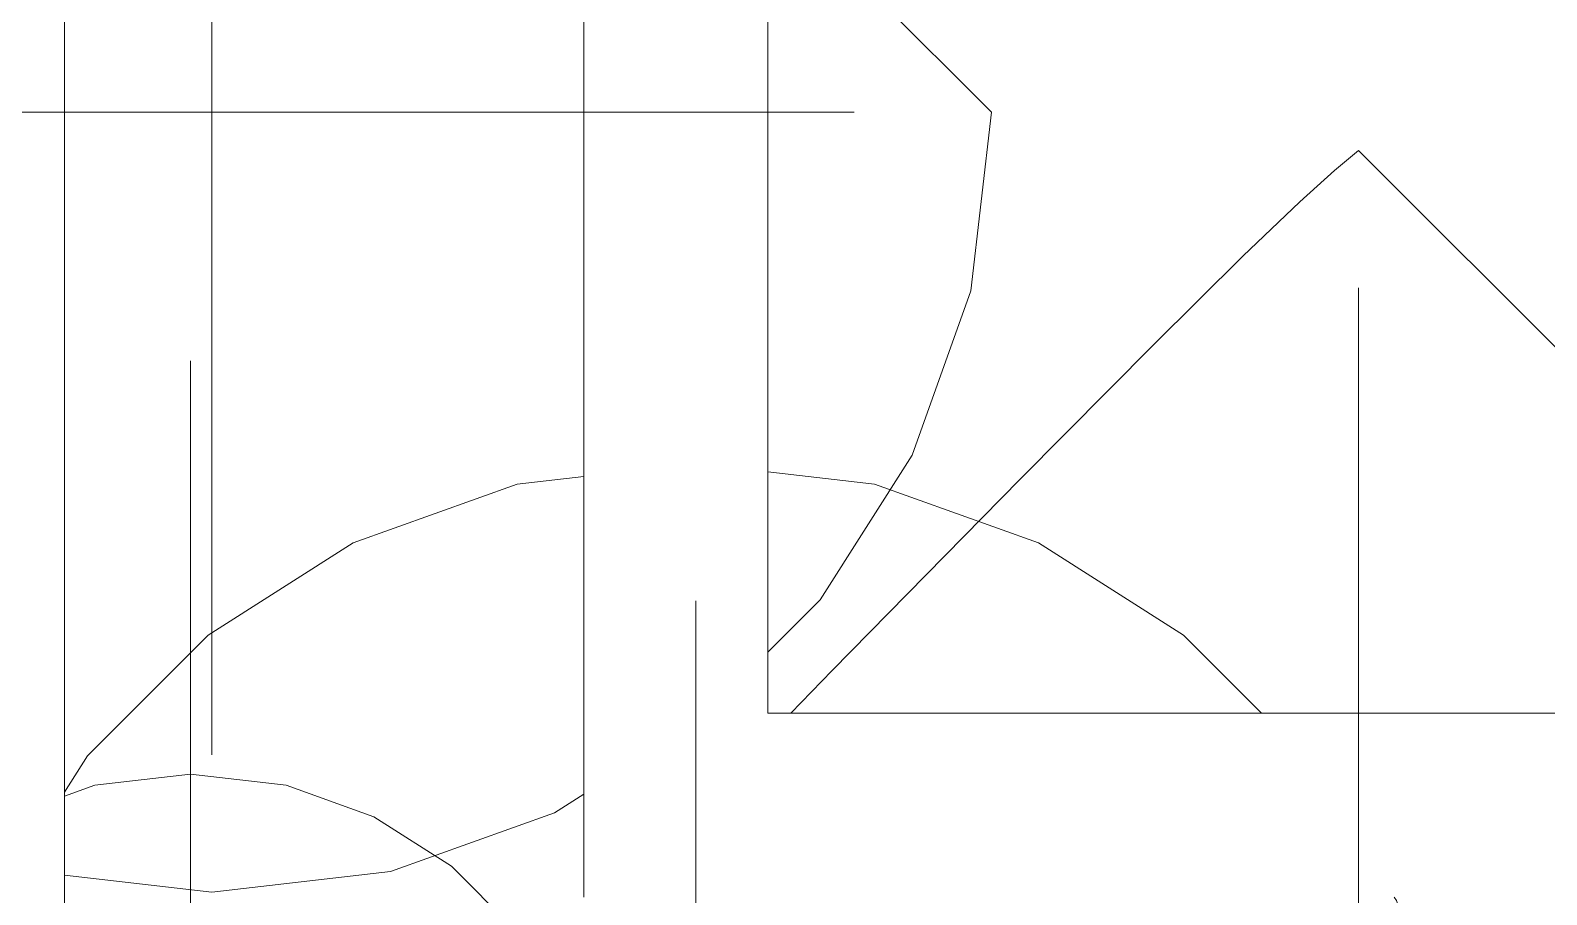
# Model space of a CAD drawing. Header units: inches. Extents: x -4010 to -1814, y 9846 to 12241.
# Drawn here: x -2932.71 to -2897.68, y 11170.65 to 11190.61 of the extents above; entities that cross this region are included whole.
import ezdxf

# ---------------------------------------------------------------- set-up
doc = ezdxf.new("R2010")
doc.units = ezdxf.units.IN
doc.header["$MEASUREMENT"] = 0
for name, color, linetype, lineweight in [('0-1', 7, 'Continuous', 5), ('0-2', 7, 'Continuous', 9), ('A-DETL-GENF-1', 253, 'Continuous', 9), ('A-WALL-1', 7, 'Continuous', 9)]:
    doc.layers.add(name, color=color, linetype=linetype, lineweight=lineweight)

# ---------------------------------------------------------------- blocks, each defined once
blk = doc.blocks.new('daphne 26070 - daphne 26070-2223792-UNIT PLANS - 1ST FLOOR')
at = {"layer": 'A-DETL-GENF-1'}
for p, q in [((0, 18.682), (0, 19.191)), ((0, 19.191), (0, 17.458)), ((0, 18.088), (0, 18.682)), ((0, 17.458), (0, 18.482)), ((0, 18.482), (0, 18.325)), ((0, 18.325), (0, 17.694)), ((0, 17.537), (0, 18.088)), ((0, 16.67), (0, 17.931)), ((0, 17.931), (0, 17.458)), ((0, 17.694), (0, 17.537)), ((0, 17.143), (0, 17.616)), ((0, 17.616), (0, 17.458)), ((0, 17.458), (0, 17.064)), ((0, 17.458), (0, 16.67)), ((0, 16.513), (0, 17.143)), ((0, 17.064), (0, 16.592)), ((0, 16.592), (0, 16.992)), ((0, 16.992), (0, 16.513)), ((0, 16.198), (0, 16.67)), ((0, 16.67), (0, 15.147)), ((0, 16.119), (0, 16.198)), ((0, 15.174), (0, 16.119)), ((0, 15.016), (0, 15.174)), ((0, 15.147), (0, 14.465)), ((0, 14.071), (0, 15.016)), ((0, 14.071), (0, 14.701)), ((0, 14.701), (0, 13.834)), ((0, 14.465), (0, 14.386)), ((0, 14.386), (0, 13.362)), ((0, 13.834), (0, 14.071)), ((0, 13.598), (0, 14.071)), ((0, 13.047), (0, 13.834)), ((0, 13.834), (0, 13.441)), ((0, 12.81), (0, 13.598)), ((0, 13.598), (0, 13.441)), ((0, 12.782), (0, 13.598)), ((0, 13.441), (0, 12.338)), ((0, 13.441), (0, 12.889)), ((0, 13.362), (0, 12.81)), ((0, 12.81), (0, 13.047)), ((0, 12.18), (0, 13.047)), ((0, 13.047), (0, 12.782)), ((0, 12.889), (0, 12.574)), ((0, 12.416), (0, 12.81)), ((0, 12.574), (0, 11.865)), ((0, 12.101), (0, 12.495)), ((0, 12.495), (0, 11.629)), ((0, 11.471), (0, 12.416)), ((0, 12.338), (0, 12.18)), ((0, 11.865), (0, 12.18)), ((0, 12.18), (0, 12.023)), ((0, 12.023), (0, 12.18)), ((0, 12.18), (0, 12.101)), ((0, 10.683), (0, 11.707)), ((0, 11.707), (0, 11.471)), ((0, 11.629), (0, 11.392)), ((0, 11.392), (0, 11.077)), ((0, 11.077), (0, 10.999)), ((0, 10.999), (0, 10.053)), ((0, 10.526), (0, 10.683)), ((0, 10.211), (0, 10.526)), ((0, 10.132), (0, 10.211)), ((0, 9.581), (0, 10.132)), ((0, 10.053), (0, 9.344)), ((-2.209, 9.387), (0, 9.642)), ((0, 9.642), (2.209, 9.387)), ((0, 9.502), (0, 9.581)), ((0, 8.478), (0, 9.502)), ((-2.91, 9.136), (-2.209, 9.387)), ((0, 9.344), (0, 9.029)), ((2.209, 9.387), (4.238, 8.661)), ((0, 9.029), (0, 8.241)), ((0, 7.375), (0, 8.714)), ((0, 8.714), (0, 8.478)), ((4.238, 8.661), (6.029, 7.522)), ((0, 8.241), (0, 7.532)), ((0, 7.532), (0, 6.981)), ((0, 7.139), (0, 7.375)), ((6.029, 7.522), (7.522, 6.029)), ((0, 5.248), (0, 7.139)), ((0, 6.981), (0, 6.036))]:
    blk.add_line(p, q, dxfattribs=at)
blk = doc.blocks.new('switchgrass 26764 - switchgrass 26764-V24-UNIT PLANS - 1ST FLOOR')
at = {"layer": 'A-DETL-GENF-1'}
for p, q in [((0, -1.375), (0, 0.362)), ((0, -1.375), (0, -1.427)), ((0, -1.427), (0, -1.494)), ((0, -1.494), (0, -1.57)), ((0, -1.57), (0, -1.648)), ((0, -1.648), (0, -1.718)), ((0, -1.718), (0, -1.775)), ((0, -1.775), (0, -1.81)), ((0, -1.81), (0, -3.113)), ((0, -3.113), (0, -3.692)), ((0, -3.547), (0, -3.257)), ((0, -3.257), (0, -3.547)), ((0, -4.883), (0, -3.547)), ((0, -3.547), (0, -3.606)), ((0, -3.606), (0, -3.694)), ((0, -3.937), (0, -3.667)), ((0, -3.692), (0, -5.574)), ((0, -3.694), (0, -3.799)), ((0, -3.799), (0, -3.907)), ((0, -3.907), (0, -4.006)), ((0, -4.524), (0, -3.937)), ((0, -4.006), (0, -4.083)), ((0, -4.083), (0, -4.126)), ((0, -4.126), (0, -4.345)), ((0, -4.309), (0, -4.282)), ((0, -4.282), (0, -4.335)), ((0, -4.737), (0, -4.309)), ((0, -4.335), (0, -4.886)), ((0, -4.345), (0, -4.936)), ((0, -5.517), (0, -4.524)), ((0, -5.51), (0, -4.737)), ((0, -4.995), (0, -4.883)), ((0, -4.886), (0, -4.995)), ((-12.991, -5.022), (0, -18.013)), ((0, -4.936), (0, -5.803)), ((13.117, -5.022), (12.159, -6.005)), ((0, -7.89), (0, -5.429)), ((0, -5.429), (0, -6.539)), ((0, -5.574), (0, -5.51)), ((0, -7.014), (0, -5.517)), ((0, -5.803), (0, -6.846)), ((0, -6.442), (0, -6.153)), ((0, -6.153), (0, -7.532)), ((12.159, -6.005), (7.82, -10.426)), ((0, -7.021), (0, -6.442)), ((0, -6.539), (0, -7.573)), ((0, -6.846), (0, -7.969)), ((0, -10.28), (0, -7.014)), ((0, -7.136), (0, -7.021)), ((0, -7.461), (0, -7.136)), ((0, -7.807), (0, -7.228)), ((0, -7.228), (0, -7.535)), ((0, -8.759), (0, -7.456)), ((0, -7.456), (0, -11.943)), ((0, -7.967), (0, -7.461)), ((0, -7.532), (0, -9.787)), ((0, -7.535), (0, -8.377)), ((0, -7.573), (0, -8.568)), ((0, -9.627), (0, -7.807)), ((0, -8.759), (0, -7.89)), ((0, -8.625), (0, -7.967)), ((0, -7.969), (0, -9.073)), ((0, -8.571), (0, -8.179)), ((0, -8.179), (0, -9.048)), ((0, -8.374), (0, -8.37)), ((0, -8.37), (0, -8.667)), ((0, -8.547), (0, -8.374)), ((0, -8.377), (0, -10.254)), ((0, -8.821), (0, -8.547)), ((0, -8.568), (0, -9.561)), ((0, -9.065), (0, -8.571)), ((0, -10.28), (0, -8.625)), ((0, -8.667), (0, -9.171)), ((0, -10.93), (0, -8.759)), ((0, -8.805), (0, -8.759)), ((0, -8.858), (0, -8.805)), ((0, -9.158), (0, -8.821)), ((0, -8.912), (0, -8.858)), ((0, -9.559), (0, -8.903)), ((0, -8.903), (0, -9.627)), ((0, -8.964), (0, -8.912)), ((0, -9.007), (0, -8.964)), ((0, -9.037), (0, -9.007)), ((0, -9.048), (0, -9.037)), ((0, -10.197), (0, -9.065)), ((0, -9.073), (0, -10.061)), ((0, -9.516), (0, -9.158)), ((0, -9.171), (0, -10.978)), ((0, -11.075), (0, -9.338)), ((0, -9.338), (0, -9.366)), ((0, -9.366), (0, -10.422)), ((0, -9.856), (0, -9.516)), ((0, -10.121), (0, -9.559)), ((0, -9.561), (0, -10.586)), ((0, -12.957), (0, -9.772)), ((0, -9.772), (0, -9.832)), ((0, -9.787), (0, -10.793)), ((0, -9.832), (0, -11.109)), ((0, -10.139), (0, -9.856)), ((0, -10.061), (0, -10.351)), ((0, -10.617), (0, -10.121)), ((0, -10.323), (0, -10.139)), ((0, -11.254), (0, -10.197)), ((0, -10.254), (0, -10.583)), ((0, -11.22), (0, -10.28)), ((0, -10.493), (0, -10.28)), ((0, -10.681), (0, -10.323)), ((0, -10.351), (0, -10.604)), ((0, -10.422), (0, -10.681)), ((0, -10.583), (0, -10.493)), ((7.82, -10.426), (4.741, -13.527)), ((0, -10.586), (0, -11.68)), ((0, -10.604), (0, -11.257)), ((0, -11.53), (0, -10.617)), ((0, -10.785), (0, -10.641)), ((0, -10.641), (0, -11.262)), ((0, -11.402), (0, -10.785)), ((0, -10.793), (0, -11.806)), ((0, -10.981), (0, -10.93)), ((0, -10.978), (0, -11.364)), ((0, -11.33), (0, -10.981)), ((0, -13.391), (0, -11.075)), ((0, -12.665), (0, -11.079)), ((0, -11.079), (0, -12.957)), ((0, -11.109), (0, -11.364)), ((0, -11.364), (0, -11.22)), ((0, -11.654), (0, -11.254)), ((0, -11.257), (0, -12.146)), ((0, -11.262), (0, -11.811)), ((0, -11.364), (0, -11.33)), ((0, -12.047), (0, -11.402)), ((0, -12.002), (0, -11.53)), ((0, -11.683), (0, -11.654)), ((0, -11.68), (0, -12.879)), ((0, -11.724), (0, -11.683)), ((0, -11.773), (0, -11.724)), ((0, -11.824), (0, -11.773)), ((0, -11.806), (0, -12.891)), ((0, -11.811), (0, -12.286)), ((0, -11.873), (0, -11.824)), ((0, -11.914), (0, -11.873)), ((0, -11.943), (0, -11.914)), ((0, -13.681), (0, -11.943)), ((0, -11.943), (0, -12.665)), ((0, -12.523), (0, -12.002)), ((0, -13.91), (0, -12.047)), ((0, -12.146), (0, -13.989)), ((0, -12.286), (0, -12.683)), ((0, -12.545), (0, -12.523)), ((0, -12.874), (0, -12.545)), ((0, -12.683), (0, -13.001)), ((0, -12.879), (0, -12.874)), ((0, -12.891), (0, -14.115)), ((0, -13.001), (0, -13.238)), ((0, -13.238), (0, -13.391)), ((4.741, -13.527), (2.673, -15.572)), ((0, -13.75), (0, -13.681)), ((0, -13.83), (0, -13.75)), ((0, -13.912), (0, -13.83)), ((0, -14.423), (0, -13.91)), ((0, -13.99), (0, -13.912)), ((0, -13.989), (0, -14.619)), ((0, -14.054), (0, -13.99)), ((0, -14.099), (0, -14.054)), ((0, -14.115), (0, -14.099)), ((0, -14.839), (0, -14.423)), ((0, -14.619), (0, -14.839)), ((2.673, -15.572), (1.361, -16.826)), ((1.361, -16.826), (0.554, -17.551)), ((0.554, -17.551), (0, -18.013))]:
    blk.add_line(p, q, dxfattribs=at)
blk = doc.blocks.new('switchgrass 26764 - switchgrass 26764-V25-UNIT PLANS - 1ST FLOOR')
at = {"layer": 'A-DETL-GENF-1'}
for p, q in [((-4.127, 17.537), (0, 18.013)), ((0, 18.013), (3.403, 17.621)), ((-7.918, 16.181), (-4.127, 17.537)), ((-8.597, 15.748), (-7.918, 16.181)), ((0, 14.405), (0, 14.839)), ((0, 14.839), (0, 14.458)), ((0, 14.458), (0, 13.454)), ((0, 13.828), (0, 14.405)), ((0, 10.265), (0, 14.289)), ((0, 14.289), (0, 13.936)), ((0, 13.936), (0, 13.61)), ((0, 13.378), (0, 13.828)), ((0, 13.61), (0, 13.295)), ((0, 13.454), (0, 12.037)), ((0, 12.844), (0, 13.378)), ((0, 13.295), (0, 12.976)), ((0, 12.976), (0, 11.829)), ((0, 12.667), (0, 12.957)), ((0, 12.957), (0, 12.8)), ((0, 12.246), (0, 12.844)), ((0, 12.8), (0, 12.372)), ((0, 10.496), (0, 12.667)), ((-14.053, 11.263), (-12.847, 12.468)), ((0, 12.372), (0, 11.733)), ((0, 11.501), (0, 12.351)), ((0, 12.351), (0, 12.043)), ((0, 11.603), (0, 12.246)), ((0, 12.043), (0, 11.232)), ((0, 12.037), (0, 10.417)), ((0, 11.829), (0, 11.54)), ((0, 11.654), (0, 11.799)), ((0, 11.799), (0, 10.933)), ((0, 11.733), (0, 10.947)), ((0, 9.048), (0, 11.654)), ((0, 10.348), (0, 11.631)), ((0, 11.631), (0, 11.52)), ((0, 10.933), (0, 11.603)), ((-16.181, 7.918), (-14.053, 11.263)), ((0, 11.54), (0, 10.978)), ((0, 11.52), (0, 11.214)), ((0, 10.527), (0, 11.501)), ((0, 11.232), (0, 10.088)), ((0, 11.214), (0, 10.758)), ((0, 10.978), (0, 10.483)), ((0, 10.947), (0, 10.076)), ((0, 10.758), (0, 10.197)), ((0, 9.507), (0, 10.527)), ((0, 7.456), (0, 10.496)), ((0, 10.483), (0, 8.324)), ((0, 10.417), (0, 8.805)), ((0, 9.308), (0, 10.348)), ((0, 9.868), (0, 10.265)), ((0, 10.206), (0, 10.221)), ((0, 10.221), (0, 10.153)), ((0, 8.491), (0, 10.206)), ((0, 10.197), (0, 9.575)), ((0, 10.153), (0, 9.631)), ((0, 10.088), (0, 8.78)), ((0, 10.076), (0, 9.181)), ((0, 9.488), (0, 9.868)), ((0, 9.631), (0, 9.193)), ((0, 9.575), (0, 8.936)), ((0, 8.519), (0, 9.507)), ((0, 8.414), (0, 9.488)), ((0, 8.493), (0, 9.308)), ((0, 9.193), (0, 9.145)), ((0, 9.181), (0, 8.324)), ((0, 9.145), (0, 8.98)), ((0, 8.324), (0, 9.048)), ((0, 8.98), (0, 8.084)), ((0, 8.936), (0, 8.324)), ((0, 8.805), (0, 7.41)), ((0, 8.78), (0, 7.479)), ((0, 7.639), (0, 8.519)), ((0, 7.888), (0, 8.493)), ((0, 7.298), (0, 8.491)), ((0, 8.185), (0, 8.469)), ((0, 8.469), (0, 8.464)), ((0, 8.464), (0, 6.519)), ((0, 8.324), (0, 8.414)), ((0, 8.324), (0, 7.166)), ((0, 5.443), (0, 8.185)), ((0, 8.084), (0, 7.456)), ((-17.537, 4.127), (-16.181, 7.918)), ((0, 7.476), (0, 7.888)), ((0, 6.947), (0, 7.639)), ((0, 4.415), (0, 7.6)), ((0, 7.6), (0, 7.525)), ((0, 7.525), (0, 7.312)), ((0, 7.479), (0, 6.354)), ((0, 7.166), (0, 7.476)), ((0, 7.41), (0, 6.442)), ((0, 7.312), (0, 6.981)), ((0, 6.531), (0, 7.298)), ((0, 6.981), (0, 6.55)), ((0, 6.519), (0, 6.947)), ((0, 6.55), (0, 6.038)), ((0, 6.098), (0, 6.531)), ((0, 6.442), (0, 4.415)), ((0, 6.354), (0, 5.574)), ((0, 5.858), (0, 6.098)), ((0, 6.038), (0, 5.465)), ((0, 5.764), (0, 5.863)), ((0, 5.863), (0, 5.858)), ((0, 5.639), (0, 5.764)), ((0, 5.217), (0, 5.639)), ((0, 5.574), (0, 4.37)), ((0, 5.465), (0, 4.85)), ((0, 5.284), (0, 5.443)), ((0, 4.831), (0, 5.284)), ((0, 5.093), (0, 5.217)), ((0, 4.995), (0, 5.093)), ((0, 5.002), (0, 5.012)), ((0, 5.012), (0, 5)), ((0, 4.97), (0, 5.002)), ((0, 5), (0, 4.995)), ((0, 4.907), (0, 4.97)), ((0, 4.807), (0, 4.907)), ((0, 4.85), (0, 4.831)), ((0, 4.66), (0, 4.807)), ((0, -3.367), (0, 4.66)), ((0, 4.37), (0, 3.547)), ((-18.013, 0), (-17.537, 4.127)), ((0, 3.547), (0, 2.873)), ((0, 2.873), (0, 2.332)), ((0, 2.332), (0, 1.901)), ((0, 1.901), (0, 1.086)), ((0, 1.086), (0, 0.615)), ((0, 0.654), (0, 0.666)), ((0, 0.666), (0, 0.666)), ((0, 0.666), (0, 0.651)), ((0, 0.631), (0, 0.654)), ((0, 0.651), (0, 0.362)), ((0, 0.598), (0, 0.631)), ((0, 0.615), (0, 0.354)), ((0, 0.556), (0, 0.598)), ((0, 0.507), (0, 0.556)), ((0, 0.354), (0, 0.507)), ((0, -1.375), (0, 0.362)), ((-11.501, 0), (-12.351, 0)), ((-12.351, 0), (-12.043, 0)), ((-12.043, 0), (-11.232, 0)), ((-10.527, 0), (-11.501, 0)), ((-11.232, 0), (-10.088, 0)), ((-9.507, 0), (-10.527, 0)), ((-10.088, 0), (-8.78, 0)), ((-8.519, 0), (-9.507, 0)), ((-8.78, 0), (-7.479, 0)), ((-7.639, 0), (-8.519, 0)), ((-8.464, 0), (-6.519, 0)), ((-6.947, 0), (-7.639, 0)), ((-7.479, 0), (-6.354, 0)), ((-6.519, 0), (-6.947, 0)), ((-6.354, 0), (-5.574, 0)), ((-5.574, 0), (-4.37, 0)), ((-4.37, 0), (-3.547, 0)), ((-3.547, 0), (-2.873, 0)), ((-0.654, 0), (-0.666, 0)), ((-0.666, 0), (-0.666, 0)), ((-0.666, 0), (-0.651, 0)), ((-0.631, 0), (-0.654, 0)), ((-0.651, 0), (-0.362, 0)), ((-0.598, 0), (-0.631, 0)), ((-0.556, 0), (-0.598, 0)), ((-0.507, 0), (-0.556, 0)), ((-0.354, 0), (-0.507, 0)), ((1.375, 0), (-0.362, 0)), ((-18.013, 0), (-12.847, -5.166)), ((-14.405, 0), (-14.839, 0)), ((-14.839, 0), (-14.458, 0)), ((-14.458, 0), (-13.454, 0)), ((-13.828, 0), (-14.405, 0)), ((-10.265, 0), (-14.289, 0)), ((-14.289, 0), (-13.936, 0)), ((-13.936, 0), (-13.61, 0)), ((-13.378, 0), (-13.828, 0)), ((-13.61, 0), (-13.295, 0)), ((-13.454, 0), (-12.037, 0)), ((-12.844, 0), (-13.378, 0)), ((-13.295, 0), (-12.976, 0)), ((-12.976, 0), (-11.829, 0)), ((-12.667, 0), (-12.957, 0)), ((-12.957, 0), (-12.8, 0)), ((-12.246, 0), (-12.844, 0)), ((-12.8, 0), (-12.372, 0)), ((-10.496, 0), (-12.667, 0)), ((-12.372, 0), (-11.733, 0)), ((-11.603, 0), (-12.246, 0)), ((-12.037, 0), (-10.417, 0)), ((-11.829, 0), (-11.54, 0)), ((-11.654, 0), (-11.799, 0)), ((-11.799, 0), (-10.933, 0)), ((-11.733, 0), (-10.947, 0)), ((-9.048, 0), (-11.654, 0)), ((-10.348, 0), (-11.631, 0)), ((-11.631, 0), (-11.52, 0)), ((-10.933, 0), (-11.603, 0)), ((-11.54, 0), (-10.978, 0)), ((-11.52, 0), (-11.214, 0)), ((-11.214, 0), (-10.758, 0)), ((-10.978, 0), (-10.483, 0)), ((-10.947, 0), (-10.076, 0)), ((-10.758, 0), (-10.197, 0)), ((-7.456, 0), (-10.496, 0)), ((-10.483, 0), (-8.324, 0)), ((-10.417, 0), (-8.805, 0)), ((-9.308, 0), (-10.348, 0)), ((-9.868, 0), (-10.265, 0)), ((-10.206, 0), (-10.221, 0)), ((-10.221, 0), (-10.153, 0)), ((-8.491, 0), (-10.206, 0)), ((-10.197, 0), (-9.575, 0)), ((-10.153, 0), (-9.631, 0)), ((-10.076, 0), (-9.181, 0)), ((-9.488, 0), (-9.868, 0)), ((-9.631, 0), (-9.193, 0)), ((-9.575, 0), (-8.936, 0)), ((-8.414, 0), (-9.488, 0)), ((-8.493, 0), (-9.308, 0)), ((-9.193, 0), (-9.145, 0)), ((-9.181, 0), (-8.324, 0)), ((-9.145, 0), (-8.98, 0)), ((-8.324, 0), (-9.048, 0)), ((-8.98, 0), (-8.084, 0)), ((-8.936, 0), (-8.324, 0)), ((-8.805, 0), (-7.41, 0)), ((-7.888, 0), (-8.493, 0)), ((-7.298, 0), (-8.491, 0)), ((-8.185, 0), (-8.469, 0)), ((-8.469, 0), (-8.464, 0)), ((-8.324, 0), (-8.414, 0)), ((-8.324, 0), (-7.166, 0)), ((-5.443, 0), (-8.185, 0)), ((-8.084, 0), (-7.456, 0)), ((-7.476, 0), (-7.888, 0)), ((-4.415, 0), (-7.6, 0)), ((-7.6, 0), (-7.525, 0)), ((-7.525, 0), (-7.312, 0)), ((-7.166, 0), (-7.476, 0)), ((-7.41, 0), (-6.442, 0)), ((-7.312, 0), (-6.981, 0)), ((-6.531, 0), (-7.298, 0)), ((-6.981, 0), (-6.55, 0)), ((-6.55, 0), (-6.038, 0)), ((-6.098, 0), (-6.531, 0)), ((-6.442, 0), (-4.415, 0)), ((-5.858, 0), (-6.098, 0)), ((-6.038, 0), (-5.465, 0)), ((-5.764, 0), (-5.863, 0)), ((-5.863, 0), (-5.858, 0)), ((-5.639, 0), (-5.764, 0)), ((-5.217, 0), (-5.639, 0)), ((-5.465, 0), (-4.85, 0)), ((-5.284, 0), (-5.443, 0)), ((-4.831, 0), (-5.284, 0)), ((-5.093, 0), (-5.217, 0)), ((-4.995, 0), (-5.093, 0)), ((-5.002, 0), (-5.012, 0)), ((-5.012, 0), (-5, 0)), ((-4.97, 0), (-5.002, 0)), ((-5, 0), (-4.995, 0)), ((-4.907, 0), (-4.97, 0)), ((-4.807, 0), (-4.907, 0)), ((-4.85, 0), (-4.831, 0)), ((-4.66, 0), (-4.807, 0)), ((3.367, 0), (-4.66, 0)), ((-2.873, 0), (-2.332, 0)), ((-2.332, 0), (-1.901, 0)), ((-1.901, 0), (-1.086, 0)), ((-1.086, 0), (-0.615, 0)), ((-0.615, 0), (-0.354, 0)), ((1.375, 0), (1.427, 0)), ((1.427, 0), (1.494, 0)), ((1.494, 0), (1.57, 0)), ((1.57, 0), (1.648, 0)), ((1.648, 0), (1.718, 0)), ((1.718, 0), (1.775, 0)), ((1.775, 0), (1.81, 0)), ((1.81, 0), (3.113, 0)), ((3.113, 0), (3.692, 0)), ((3.547, 0), (3.257, 0)), ((3.257, 0), (3.547, 0)), ((3.403, 0), (3.367, 0)), ((4.883, 0), (3.547, 0)), ((3.547, 0), (3.606, 0)), ((3.606, 0), (3.694, 0)), ((3.937, 0), (3.667, 0)), ((3.692, 0), (5.574, 0)), ((3.694, 0), (3.799, 0)), ((3.799, 0), (3.907, 0)), ((3.907, 0), (4.006, 0)), ((4.524, 0), (3.937, 0)), ((4.006, 0), (4.083, 0)), ((4.083, 0), (4.126, 0)), ((4.126, 0), (4.345, 0)), ((0, -1.375), (0, -1.427)), ((0, -1.427), (0, -1.494)), ((0, -1.494), (0, -1.57)), ((0, -1.57), (0, -1.648)), ((0, -1.648), (0, -1.718)), ((0, -1.718), (0, -1.775)), ((0, -1.775), (0, -1.81)), ((0, -1.81), (0, -3.113))]:
    blk.add_line(p, q, dxfattribs=at)
blk = doc.blocks.new('switchgrass 26764 - switchgrass 26764-V26-UNIT PLANS - 1ST FLOOR')
at = {"layer": 'A-DETL-GENF-1'}
for p, q in [((-7.918, 16.181), (-4.127, 17.537)), ((-4.127, 17.537), (-2.586, 17.715)), ((1.664, 17.821), (4.127, 17.537)), ((4.127, 17.537), (7.918, 16.181)), ((-11.263, 14.053), (-7.918, 16.181)), ((7.918, 16.181), (11.263, 14.053)), ((0, 14.405), (0, 14.839)), ((0, 14.839), (0, 14.458)), ((0, 14.458), (0, 13.454)), ((0, 13.828), (0, 14.405)), ((-14.053, 11.263), (-11.263, 14.053)), ((0, 10.265), (0, 14.289)), ((0, 14.289), (0, 13.936)), ((11.263, 14.053), (13.066, 12.25)), ((0, 13.936), (0, 13.61)), ((0, 13.378), (0, 13.828)), ((0, 13.61), (0, 13.295)), ((0, 13.454), (0, 12.037)), ((0, 12.844), (0, 13.378)), ((0, 13.295), (0, 12.976)), ((0, 12.976), (0, 11.829)), ((0, 12.667), (0, 12.957)), ((0, 12.957), (0, 12.8)), ((0, 12.246), (0, 12.844)), ((0, 12.8), (0, 12.372)), ((0, 10.496), (0, 12.667)), ((0, 12.372), (0, 11.733)), ((0, 11.501), (0, 12.351)), ((0, 12.351), (0, 12.043)), ((0, 11.603), (0, 12.246)), ((0, 12.043), (0, 11.232)), ((0, 12.037), (0, 10.417)), ((0, 11.829), (0, 11.54)), ((0, 11.654), (0, 11.799)), ((0, 11.799), (0, 10.933)), ((0, 11.733), (0, 10.947)), ((0, 9.048), (0, 11.654)), ((0, 10.348), (0, 11.631)), ((0, 11.631), (0, 11.52)), ((0, 10.933), (0, 11.603)), ((-14.586, 10.425), (-14.053, 11.263)), ((0, 11.54), (0, 10.978)), ((0, 11.52), (0, 11.214)), ((0, 10.527), (0, 11.501)), ((0, 11.232), (0, 10.088)), ((0, 11.214), (0, 10.758)), ((0, 10.978), (0, 10.483)), ((0, 10.947), (0, 10.076)), ((0, 10.758), (0, 10.197)), ((0, 9.507), (0, 10.527)), ((0, 7.456), (0, 10.496)), ((0, 10.483), (0, 8.324)), ((0, 10.417), (0, 8.805)), ((0, 9.308), (0, 10.348)), ((0, 9.868), (0, 10.265)), ((0, 10.206), (0, 10.221)), ((0, 10.221), (0, 10.153)), ((0, 8.491), (0, 10.206)), ((0, 10.197), (0, 9.575)), ((0, 10.153), (0, 9.631)), ((0, 10.088), (0, 8.78)), ((0, 10.076), (0, 9.181)), ((0, 9.488), (0, 9.868)), ((0, 9.631), (0, 9.193)), ((0, 9.575), (0, 8.936)), ((0, 8.519), (0, 9.507)), ((0, 8.414), (0, 9.488)), ((0, 8.493), (0, 9.308)), ((0, 9.193), (0, 9.145)), ((0, 9.181), (0, 8.324)), ((0, 9.145), (0, 8.98)), ((0, 8.324), (0, 9.048)), ((0, 8.98), (0, 8.084)), ((0, 8.936), (0, 8.324)), ((0, 8.805), (0, 7.41)), ((0, 8.78), (0, 7.479)), ((0, 7.639), (0, 8.519)), ((0, 7.888), (0, 8.493)), ((0, 7.298), (0, 8.491)), ((0, 8.185), (0, 8.469)), ((0, 8.469), (0, 8.464)), ((0, 8.464), (0, 6.519)), ((0, 8.324), (0, 8.414)), ((0, 8.324), (0, 7.166)), ((0, 5.443), (0, 8.185)), ((0, 8.084), (0, 7.456)), ((0, 7.476), (0, 7.888)), ((16.128, 8), (16.181, 7.918)), ((16.181, 7.918), (17.537, 4.127)), ((0, 6.947), (0, 7.639)), ((0, 4.415), (0, 7.6)), ((0, 7.6), (0, 7.525)), ((0, 7.525), (0, 7.312)), ((0, 7.479), (0, 6.354)), ((0, 7.166), (0, 7.476)), ((0, 7.41), (0, 6.442)), ((0, 7.312), (0, 6.981)), ((0, 6.531), (0, 7.298)), ((0, 6.981), (0, 6.55)), ((0, 6.519), (0, 6.947)), ((0, 6.55), (0, 6.038)), ((0, 6.098), (0, 6.531)), ((0, 6.442), (0, 4.415)), ((0, 6.354), (0, 5.574)), ((0, 5.858), (0, 6.098)), ((0, 6.038), (0, 5.465)), ((0, 5.764), (0, 5.863)), ((0, 5.863), (0, 5.858)), ((0, 5.639), (0, 5.764)), ((0, 5.217), (0, 5.639)), ((0, 5.574), (0, 4.37)), ((0, 5.465), (0, 4.85)), ((0, 5.284), (0, 5.443)), ((0, 4.831), (0, 5.284)), ((0, 5.093), (0, 5.217)), ((0, 4.995), (0, 5.093)), ((0, 5.002), (0, 5.012)), ((0, 5.012), (0, 5)), ((0, 4.97), (0, 5.002)), ((0, 5), (0, 4.995)), ((0, 4.907), (0, 4.97)), ((0, 4.807), (0, 4.907)), ((0, 4.85), (0, 4.831)), ((0, 4.66), (0, 4.807)), ((0, -3.367), (0, 4.66)), ((0, 4.37), (0, 3.547)), ((17.537, 4.127), (18.013, 0)), ((0, 3.547), (0, 2.873)), ((0, 2.873), (0, 2.332)), ((0, 2.332), (0, 1.901)), ((0, 1.901), (0, 1.086)), ((0, 1.086), (0, 0.615)), ((0, 0.654), (0, 0.666)), ((0, 0.666), (0, 0.666)), ((0, 0.666), (0, 0.651)), ((0, 0.631), (0, 0.654)), ((0, 0.651), (0, 0.362)), ((0, 0.598), (0, 0.631)), ((0, 0.615), (0, 0.354)), ((0, 0.556), (0, 0.598)), ((0, 0.507), (0, 0.556)), ((0, 0.354), (0, 0.507)), ((0, -1.375), (0, 0.362)), ((-11.501, 0), (-12.351, 0)), ((-12.351, 0), (-12.043, 0)), ((-12.043, 0), (-11.232, 0)), ((-10.527, 0), (-11.501, 0)), ((-11.232, 0), (-10.088, 0)), ((-9.507, 0), (-10.527, 0)), ((-10.088, 0), (-8.78, 0)), ((-8.519, 0), (-9.507, 0)), ((-8.78, 0), (-7.479, 0)), ((-7.639, 0), (-8.519, 0)), ((-8.464, 0), (-6.519, 0)), ((-6.947, 0), (-7.639, 0)), ((-7.479, 0), (-6.354, 0)), ((-6.519, 0), (-6.947, 0)), ((-6.354, 0), (-5.574, 0)), ((-5.574, 0), (-4.37, 0)), ((-4.37, 0), (-3.547, 0)), ((-3.547, 0), (-2.873, 0)), ((-0.654, 0), (-0.666, 0)), ((-0.666, 0), (-0.666, 0)), ((-0.666, 0), (-0.651, 0)), ((-0.631, 0), (-0.654, 0)), ((-0.651, 0), (-0.362, 0)), ((-0.598, 0), (-0.631, 0)), ((-0.556, 0), (-0.598, 0)), ((-0.507, 0), (-0.556, 0)), ((-0.354, 0), (-0.507, 0)), ((1.375, 0), (-0.362, 0)), ((-14.405, 0), (-14.839, 0)), ((-14.839, 0), (-14.458, 0)), ((-14.458, 0), (-13.454, 0)), ((-13.828, 0), (-14.405, 0)), ((-10.265, 0), (-14.289, 0)), ((-14.289, 0), (-13.936, 0)), ((-13.936, 0), (-13.61, 0)), ((-13.378, 0), (-13.828, 0)), ((-13.61, 0), (-13.295, 0)), ((-13.454, 0), (-12.037, 0)), ((-12.844, 0), (-13.378, 0)), ((-13.295, 0), (-12.976, 0)), ((-12.976, 0), (-11.829, 0)), ((-12.667, 0), (-12.957, 0)), ((-12.957, 0), (-12.8, 0)), ((-12.246, 0), (-12.844, 0)), ((-12.8, 0), (-12.372, 0)), ((-10.496, 0), (-12.667, 0)), ((-12.372, 0), (-11.733, 0)), ((-11.603, 0), (-12.246, 0)), ((-12.037, 0), (-10.417, 0)), ((-11.829, 0), (-11.54, 0)), ((-11.654, 0), (-11.799, 0)), ((-11.799, 0), (-10.933, 0)), ((-11.733, 0), (-10.947, 0)), ((-9.048, 0), (-11.654, 0)), ((-10.348, 0), (-11.631, 0)), ((-11.631, 0), (-11.52, 0)), ((-10.933, 0), (-11.603, 0)), ((-11.54, 0), (-10.978, 0)), ((-11.52, 0), (-11.214, 0)), ((-11.214, 0), (-10.758, 0)), ((-10.978, 0), (-10.483, 0)), ((-10.947, 0), (-10.076, 0)), ((-10.758, 0), (-10.197, 0)), ((-7.456, 0), (-10.496, 0)), ((-10.483, 0), (-8.324, 0)), ((-10.417, 0), (-8.805, 0)), ((-9.308, 0), (-10.348, 0)), ((-9.868, 0), (-10.265, 0)), ((-10.206, 0), (-10.221, 0)), ((-10.221, 0), (-10.153, 0)), ((-8.491, 0), (-10.206, 0)), ((-10.197, 0), (-9.575, 0)), ((-10.153, 0), (-9.631, 0)), ((-10.076, 0), (-9.181, 0)), ((-9.488, 0), (-9.868, 0)), ((-9.631, 0), (-9.193, 0)), ((-9.575, 0), (-8.936, 0)), ((-8.414, 0), (-9.488, 0)), ((-8.493, 0), (-9.308, 0)), ((-9.193, 0), (-9.145, 0)), ((-9.181, 0), (-8.324, 0)), ((-9.145, 0), (-8.98, 0)), ((-8.324, 0), (-9.048, 0)), ((-8.98, 0), (-8.084, 0)), ((-8.936, 0), (-8.324, 0)), ((-8.805, 0), (-7.41, 0)), ((-7.888, 0), (-8.493, 0)), ((-7.298, 0), (-8.491, 0)), ((-8.185, 0), (-8.469, 0)), ((-8.469, 0), (-8.464, 0)), ((-8.324, 0), (-8.414, 0)), ((-8.324, 0), (-7.166, 0)), ((-5.443, 0), (-8.185, 0)), ((-8.084, 0), (-7.456, 0)), ((-7.476, 0), (-7.888, 0)), ((-4.415, 0), (-7.6, 0)), ((-7.6, 0), (-7.525, 0)), ((-7.525, 0), (-7.312, 0)), ((-7.166, 0), (-7.476, 0)), ((-7.41, 0), (-6.442, 0)), ((-7.312, 0), (-6.981, 0)), ((-6.531, 0), (-7.298, 0)), ((-6.981, 0), (-6.55, 0)), ((-6.55, 0), (-6.038, 0)), ((-6.098, 0), (-6.531, 0)), ((-6.442, 0), (-4.415, 0)), ((-5.858, 0), (-6.098, 0)), ((-6.038, 0), (-5.465, 0)), ((-5.764, 0), (-5.863, 0)), ((-5.863, 0), (-5.858, 0)), ((-5.639, 0), (-5.764, 0)), ((-5.217, 0), (-5.639, 0)), ((-5.465, 0), (-4.85, 0)), ((-5.284, 0), (-5.443, 0)), ((-4.831, 0), (-5.284, 0)), ((-5.093, 0), (-5.217, 0)), ((-4.995, 0), (-5.093, 0)), ((-5.002, 0), (-5.012, 0)), ((-5.012, 0), (-5, 0)), ((-4.97, 0), (-5.002, 0)), ((-5, 0), (-4.995, 0)), ((-4.907, 0), (-4.97, 0)), ((-4.807, 0), (-4.907, 0)), ((-4.85, 0), (-4.831, 0)), ((-4.66, 0), (-4.807, 0)), ((3.367, 0), (-4.66, 0)), ((-2.873, 0), (-2.332, 0)), ((-2.332, 0), (-1.901, 0)), ((-1.901, 0), (-1.086, 0)), ((-1.086, 0), (-0.615, 0)), ((-0.615, 0), (-0.354, 0)), ((1.375, 0), (1.427, 0)), ((1.427, 0), (1.494, 0)), ((1.494, 0), (1.57, 0)), ((1.57, 0), (1.648, 0)), ((1.648, 0), (1.718, 0)), ((1.718, 0), (1.775, 0)), ((1.775, 0), (1.81, 0)), ((1.81, 0), (3.113, 0)), ((3.113, 0), (3.692, 0)), ((3.547, 0), (3.257, 0)), ((3.257, 0), (3.547, 0)), ((3.484, 0), (3.367, 0)), ((3.564, 0), (3.484, 0)), ((4.883, 0), (3.547, 0)), ((3.547, 0), (3.606, 0)), ((3.615, 0), (3.564, 0)), ((3.606, 0), (3.694, 0)), ((3.641, 0), (3.615, 0)), ((3.937, 0), (3.641, 0)), ((3.692, 0), (5.574, 0)), ((3.694, 0), (3.799, 0)), ((3.799, 0), (3.907, 0)), ((3.907, 0), (4.006, 0)), ((4.524, 0), (3.937, 0)), ((4.006, 0), (4.083, 0)), ((4.083, 0), (4.126, 0)), ((4.126, 0), (4.345, 0)), ((4.309, 0), (4.282, 0)), ((4.282, 0), (4.335, 0)), ((4.737, 0), (4.309, 0)), ((4.335, 0), (4.886, 0)), ((4.345, 0), (4.936, 0)), ((5.517, 0), (4.524, 0)), ((5.51, 0), (4.737, 0)), ((4.995, 0), (4.883, 0)), ((4.886, 0), (4.995, 0)), ((4.936, 0), (5.803, 0)), ((7.89, 0), (5.429, 0)), ((5.429, 0), (6.539, 0)), ((5.574, 0), (5.51, 0)), ((7.014, 0), (5.517, 0)), ((5.803, 0), (6.846, 0)), ((6.442, 0), (6.153, 0)), ((6.153, 0), (7.532, 0)), ((7.021, 0), (6.442, 0)), ((6.539, 0), (7.573, 0)), ((6.846, 0), (7.969, 0)), ((10.28, 0), (7.014, 0)), ((7.136, 0), (7.021, 0)), ((7.461, 0), (7.136, 0)), ((7.807, 0), (7.228, 0)), ((7.228, 0), (7.535, 0)), ((8.759, 0), (7.456, 0)), ((7.456, 0), (11.943, 0)), ((7.967, 0), (7.461, 0)), ((7.532, 0), (9.787, 0)), ((7.535, 0), (8.377, 0)), ((7.573, 0), (8.568, 0)), ((9.627, 0), (7.807, 0)), ((8.759, 0), (7.89, 0)), ((8.625, 0), (7.967, 0)), ((7.969, 0), (9.073, 0)), ((8.571, 0), (8.179, 0)), ((8.179, 0), (9.048, 0)), ((8.374, 0), (8.37, 0)), ((8.37, 0), (8.667, 0)), ((8.547, 0), (8.374, 0)), ((8.377, 0), (10.254, 0)), ((8.821, 0), (8.547, 0)), ((8.568, 0), (9.561, 0)), ((9.065, 0), (8.571, 0)), ((10.28, 0), (8.625, 0)), ((8.667, 0), (9.171, 0)), ((10.93, 0), (8.759, 0)), ((8.805, 0), (8.759, 0)), ((8.857, 0), (8.805, 0)), ((9.158, 0), (8.821, 0)), ((8.912, 0), (8.857, 0)), ((9.559, 0), (8.903, 0)), ((8.903, 0), (9.627, 0)), ((8.964, 0), (8.912, 0)), ((9.007, 0), (8.964, 0)), ((9.037, 0), (9.007, 0)), ((9.048, 0), (9.037, 0)), ((10.197, 0), (9.065, 0)), ((9.073, 0), (10.061, 0)), ((9.516, 0), (9.158, 0)), ((9.171, 0), (10.978, 0)), ((11.075, 0), (9.338, 0)), ((9.338, 0), (9.366, 0)), ((9.366, 0), (10.422, 0)), ((9.856, 0), (9.516, 0)), ((10.121, 0), (9.559, 0)), ((9.561, 0), (10.586, 0)), ((12.957, 0), (9.772, 0)), ((9.772, 0), (9.832, 0)), ((9.787, 0), (10.793, 0)), ((9.832, 0), (11.109, 0)), ((10.139, 0), (9.856, 0)), ((10.061, 0), (10.351, 0)), ((10.617, 0), (10.121, 0)), ((10.323, 0), (10.139, 0)), ((11.254, 0), (10.197, 0)), ((10.254, 0), (10.583, 0)), ((11.22, 0), (10.28, 0)), ((10.493, 0), (10.28, 0)), ((10.681, 0), (10.323, 0)), ((10.351, 0), (10.604, 0)), ((10.422, 0), (10.681, 0)), ((10.583, 0), (10.493, 0)), ((10.586, 0), (11.68, 0)), ((10.604, 0), (11.257, 0)), ((11.53, 0), (10.617, 0)), ((10.785, 0), (10.641, 0)), ((10.641, 0), (11.262, 0)), ((11.402, 0), (10.785, 0)), ((10.793, 0), (11.806, 0)), ((10.981, 0), (10.93, 0)), ((10.978, 0), (11.364, 0)), ((11.33, 0), (10.981, 0)), ((13.391, 0), (11.075, 0)), ((12.665, 0), (11.079, 0)), ((11.079, 0), (12.957, 0)), ((11.109, 0), (11.364, 0)), ((11.364, 0), (11.22, 0)), ((11.654, 0), (11.254, 0)), ((11.257, 0), (12.146, 0)), ((11.262, 0), (11.811, 0)), ((11.364, 0), (11.33, 0)), ((12.047, 0), (11.402, 0)), ((12.002, 0), (11.53, 0)), ((11.683, 0), (11.654, 0)), ((11.68, 0), (12.879, 0)), ((11.724, 0), (11.683, 0)), ((11.773, 0), (11.724, 0)), ((11.824, 0), (11.773, 0)), ((11.806, 0), (12.891, 0)), ((11.811, 0), (12.286, 0)), ((11.873, 0), (11.824, 0)), ((11.914, 0), (11.873, 0)), ((11.943, 0), (11.914, 0)), ((13.681, 0), (11.943, 0)), ((11.943, 0), (12.665, 0)), ((12.523, 0), (12.002, 0)), ((13.91, 0), (12.047, 0)), ((12.146, 0), (13.989, 0)), ((12.286, 0), (12.683, 0)), ((12.545, 0), (12.523, 0)), ((12.874, 0), (12.545, 0)), ((12.683, 0), (13.001, 0)), ((12.879, 0), (12.874, 0)), ((12.891, 0), (14.115, 0)), ((13.001, 0), (13.238, 0)), ((13.238, 0), (13.391, 0)), ((13.75, 0), (13.681, 0)), ((13.83, 0), (13.75, 0)), ((13.912, 0), (13.83, 0)), ((14.423, 0), (13.91, 0)), ((13.99, 0), (13.912, 0)), ((13.989, 0), (14.619, 0)), ((14.054, 0), (13.99, 0)), ((14.099, 0), (14.054, 0)), ((14.115, 0), (14.099, 0)), ((18.013, 0), (14.114, -4)), ((14.839, 0), (14.423, 0)), ((14.619, 0), (14.839, 0)), ((0, -1.375), (0, -1.427)), ((0, -1.427), (0, -1.494)), ((0, -1.494), (0, -1.57)), ((0, -1.57), (0, -1.648)), ((0, -1.648), (0, -1.718)), ((0, -1.718), (0, -1.775)), ((0, -1.775), (0, -1.81)), ((0, -1.81), (0, -3.113)), ((0, -3.113), (0, -3.692)), ((-14.586, -3.427), (-14.013, -4)), ((0, -3.547), (0, -3.257)), ((0, -3.257), (0, -3.547)), ((0, -3.484), (0, -3.367)), ((0, -3.564), (0, -3.484)), ((0, -4.883), (0, -3.547)), ((0, -3.547), (0, -3.606)), ((0, -3.615), (0, -3.564)), ((0, -3.606), (0, -3.694)), ((0, -3.641), (0, -3.615)), ((0, -3.937), (0, -3.641)), ((0, -3.692), (0, -5.574)), ((0, -3.694), (0, -3.799)), ((0, -3.799), (0, -3.907)), ((0, -3.907), (0, -4.006)), ((0, -4.524), (0, -3.937)), ((0, -4.006), (0, -4.083)), ((0, -4.083), (0, -4.126)), ((0, -4.126), (0, -4.345)), ((0, -4.309), (0, -4.282)), ((0, -4.282), (0, -4.335)), ((0, -4.737), (0, -4.309)), ((0, -4.335), (0, -4.886)), ((0, -4.345), (0, -4.936)), ((0, -5.517), (0, -4.524)), ((0, -5.51), (0, -4.737)), ((0, -4.995), (0, -4.883)), ((0, -4.886), (0, -4.995)), ((0, -4.936), (0, -5.803)), ((0, -7.89), (0, -5.429)), ((0, -5.429), (0, -6.539)), ((0, -5.574), (0, -5.51)), ((0, -7.014), (0, -5.517)), ((0, -5.803), (0, -6.846)), ((0, -6.442), (0, -6.153)), ((0, -6.153), (0, -7.532)), ((0, -7.021), (0, -6.442)), ((0, -6.539), (0, -7.573)), ((0, -6.846), (0, -7.969)), ((0, -10.28), (0, -7.014)), ((0, -7.136), (0, -7.021)), ((0, -7.461), (0, -7.136)), ((0, -7.807), (0, -7.228)), ((0, -7.228), (0, -7.535)), ((0, -8.759), (0, -7.456)), ((0, -7.456), (0, -11.943)), ((0, -7.967), (0, -7.461)), ((0, -7.532), (0, -9.787)), ((0, -7.535), (0, -8.377)), ((0, -7.573), (0, -8.568)), ((0, -9.627), (0, -7.807)), ((0, -8.759), (0, -7.89)), ((0, -8.625), (0, -7.967)), ((0, -7.969), (0, -9.073)), ((-9.763, -8.25), (0, -18.013)), ((0, -8.571), (0, -8.179)), ((0, -8.179), (0, -9.048)), ((0, -8.374), (0, -8.37)), ((0, -8.37), (0, -8.667)), ((0, -8.547), (0, -8.374)), ((0, -8.377), (0, -10.254)), ((9.955, -8.25), (7.82, -10.426)), ((0, -8.821), (0, -8.547)), ((0, -8.568), (0, -9.561)), ((0, -9.065), (0, -8.571)), ((0, -10.28), (0, -8.625)), ((0, -8.667), (0, -9.171)), ((0, -10.93), (0, -8.759)), ((0, -8.805), (0, -8.759)), ((0, -8.858), (0, -8.805)), ((0, -9.158), (0, -8.821)), ((0, -8.912), (0, -8.858)), ((0, -9.559), (0, -8.903)), ((0, -8.903), (0, -9.627)), ((0, -8.964), (0, -8.912)), ((0, -9.007), (0, -8.964)), ((0, -9.037), (0, -9.007)), ((0, -9.048), (0, -9.037)), ((0, -10.197), (0, -9.065)), ((0, -9.073), (0, -10.061)), ((0, -9.516), (0, -9.158)), ((0, -9.171), (0, -10.978)), ((0, -11.075), (0, -9.338)), ((0, -9.338), (0, -9.366)), ((0, -9.366), (0, -10.422)), ((0, -9.856), (0, -9.516)), ((0, -10.121), (0, -9.559)), ((0, -9.561), (0, -10.586)), ((0, -12.957), (0, -9.772)), ((0, -9.772), (0, -9.832)), ((0, -9.787), (0, -10.793)), ((0, -9.832), (0, -11.109)), ((0, -10.139), (0, -9.856)), ((0, -10.061), (0, -10.351)), ((0, -10.617), (0, -10.121)), ((0, -10.323), (0, -10.139)), ((0, -11.254), (0, -10.197)), ((0, -10.254), (0, -10.583)), ((0, -11.22), (0, -10.28)), ((0, -10.493), (0, -10.28)), ((0, -10.681), (0, -10.323)), ((0, -10.351), (0, -10.604)), ((0, -10.422), (0, -10.681)), ((0, -10.583), (0, -10.493)), ((7.82, -10.426), (4.741, -13.527)), ((0, -10.586), (0, -11.68)), ((0, -10.604), (0, -11.257)), ((0, -11.53), (0, -10.617)), ((0, -10.785), (0, -10.641)), ((0, -10.641), (0, -11.262)), ((0, -11.402), (0, -10.785)), ((0, -10.793), (0, -11.806)), ((0, -10.981), (0, -10.93)), ((0, -10.978), (0, -11.364)), ((0, -11.33), (0, -10.981)), ((0, -13.391), (0, -11.075)), ((0, -12.665), (0, -11.079)), ((0, -11.079), (0, -12.957)), ((0, -11.109), (0, -11.364)), ((0, -11.364), (0, -11.22)), ((0, -11.654), (0, -11.254)), ((0, -11.257), (0, -12.146)), ((0, -11.262), (0, -11.811)), ((0, -11.364), (0, -11.33)), ((0, -12.047), (0, -11.402)), ((0, -12.002), (0, -11.53)), ((0, -11.683), (0, -11.654)), ((0, -11.68), (0, -12.879)), ((0, -11.724), (0, -11.683)), ((0, -11.773), (0, -11.724)), ((0, -11.824), (0, -11.773)), ((0, -11.806), (0, -12.891)), ((0, -11.811), (0, -12.286)), ((0, -11.873), (0, -11.824)), ((0, -11.914), (0, -11.873)), ((0, -11.943), (0, -11.914)), ((0, -13.681), (0, -11.943)), ((0, -11.943), (0, -12.665)), ((0, -12.523), (0, -12.002)), ((0, -13.91), (0, -12.047)), ((0, -12.146), (0, -13.989)), ((0, -12.286), (0, -12.683)), ((0, -12.545), (0, -12.523)), ((0, -12.874), (0, -12.545)), ((0, -12.683), (0, -13.001)), ((0, -12.879), (0, -12.874)), ((0, -12.891), (0, -14.115)), ((0, -13.001), (0, -13.238)), ((0, -13.238), (0, -13.391)), ((4.741, -13.527), (2.673, -15.572)), ((0, -13.75), (0, -13.681)), ((0, -13.83), (0, -13.75)), ((0, -13.912), (0, -13.83)), ((0, -14.423), (0, -13.91)), ((0, -13.99), (0, -13.912)), ((0, -13.989), (0, -14.619)), ((0, -14.054), (0, -13.99)), ((0, -14.099), (0, -14.054)), ((0, -14.115), (0, -14.099)), ((0, -14.839), (0, -14.423)), ((0, -14.619), (0, -14.839)), ((2.673, -15.572), (1.361, -16.826)), ((1.361, -16.826), (0.554, -17.551)), ((0.554, -17.551), (0, -18.013))]:
    blk.add_line(p, q, dxfattribs=at)
blk = doc.blocks.new('CTR - 1st Phase - Shell_rvt-1-UNIT PLANS - 1ST FLOOR')
at = {"layer": 'A-WALL-1'}
for p, q in [((-2915.674, 11241.389), (-2915.674, 11174.839)), ((-2931.924, 11237.139), (-2931.924, 11158.589)), ((-2919.924, 11174.839), (-2919.924, 11237.139)), ((-2919.924, 11174.839), (-2919.924, 11170.589)), ((-2915.674, 11174.839), (-2831.924, 11174.839))]:
    blk.add_line(p, q, dxfattribs=at)
at = {"layer": '0-2', "rotation": 180}
for name, p in [('switchgrass 26764 - switchgrass 26764-V25-UNIT PLANS - 1ST FLOOR', (-2928.521, 11188.714)), ('switchgrass 26764 - switchgrass 26764-V24-UNIT PLANS - 1ST FLOOR', (-2902.029, 11169.818))]:
    blk.add_blockref(name, p, dxfattribs=at)
at = {"layer": '0-2'}
for name, p in [('daphne 26070 - daphne 26070-2223792-UNIT PLANS - 1ST FLOOR', (-2929.014, 11163.784)), ('switchgrass 26764 - switchgrass 26764-V26-UNIT PLANS - 1ST FLOOR', (-2917.338, 11162.589))]:
    blk.add_blockref(name, p, dxfattribs=at)

msp = doc.modelspace()

# ---------------------------------------------------------------- block references
at = {"layer": '0-1'}
msp.add_blockref('CTR - 1st Phase - Shell_rvt-1-UNIT PLANS - 1ST FLOOR', (0, 0), dxfattribs=at)

doc.saveas('drawing.dxf')
